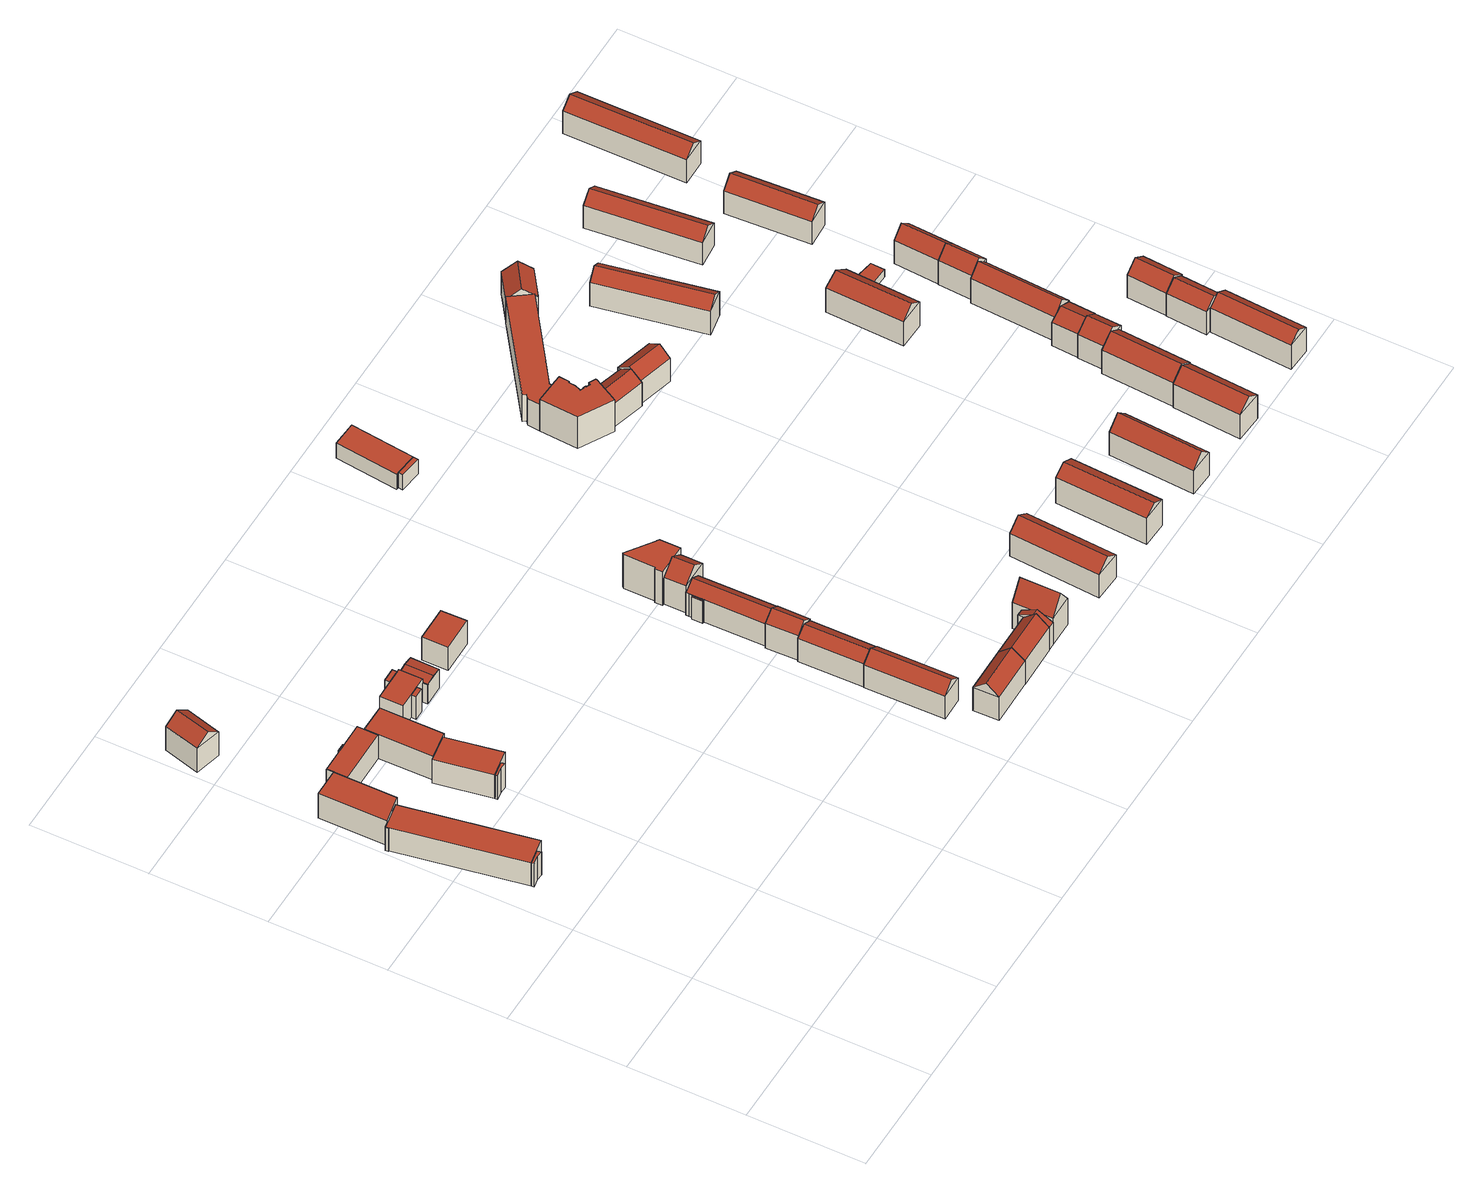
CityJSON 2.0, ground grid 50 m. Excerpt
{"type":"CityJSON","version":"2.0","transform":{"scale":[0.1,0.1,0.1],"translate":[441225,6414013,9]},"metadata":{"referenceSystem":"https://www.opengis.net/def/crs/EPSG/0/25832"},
"CityObjects":{
"building1":{"type":"Building","attributes":{"function":"31001_1010"},"children":["building1-1","building1-2","building1-3"]},
"building1-1":{"type":"BuildingPart","attributes":{"roofType":"1000","measuredHeight":12.63,"storeysAboveGround":4},"parents":["building1"],"geometry":[{"type":"Solid","lod":"2","boundaries":[[[[0,1,2,3]],[[4,5,1,0]],[[6,7,5,4]],[[3,2,7,6]],[[4,0,3,6]],[[1,5,7,2]]]],"semantics":{"surfaces":[{"type":"WallSurface"},{"type":"RoofSurface","Flaechenneigung":"90","Flaechenrichtung":"0","Flaechengroesse":"662.737138186262"},{"type":"GroundSurface"}],"values":[[0,0,0,0,1,2]]}}]},
"building1-2":{"type":"BuildingPart","attributes":{"roofType":"1000","measuredHeight":12.63,"storeysAboveGround":4},"parents":["building1"],"geometry":[{"type":"Solid","lod":"2","boundaries":[[[[8,9,10,11]],[[12,13,9,8]],[[4,5,13,12]],[[11,10,5,4]],[[12,8,11,4]],[[9,13,5,10]]]],"semantics":{"surfaces":[{"type":"WallSurface"},{"type":"RoofSurface","Flaechenneigung":"90","Flaechenrichtung":"0","Flaechengroesse":"0.314631594880134"},{"type":"GroundSurface"}],"values":[[0,0,0,0,1,2]]}}]},
"building1-3":{"type":"BuildingPart","attributes":{"roofType":"1000","measuredHeight":12.63,"storeysAboveGround":4},"parents":["building1"],"geometry":[{"type":"Solid","lod":"2","boundaries":[[[[0,1,14,15]],[[16,17,1,0]],[[18,19,17,16]],[[20,21,19,18]],[[15,14,21,20]],[[18,16,0,15,20]],[[1,17,19,21,14]]]],"semantics":{"surfaces":[{"type":"WallSurface"},{"type":"RoofSurface","Flaechenneigung":"90","Flaechenrichtung":"0","Flaechengroesse":"8.5429986926666"},{"type":"GroundSurface"}],"values":[[0,0,0,0,0,1,2]]}}]},
"building2":{"type":"Building","attributes":{"function":"31001_1010","yearOfConstruction":1957,"roofType":"1000","measuredHeight":13.53,"storeysAboveGround":4},"geometry":[{"type":"Solid","lod":"2","boundaries":[[[[22,23,24,25]],[[26,27,23,22]],[[28,29,27,26]],[[25,24,29,28]],[[26,22,25,28]],[[23,27,29,24]]]],"semantics":{"surfaces":[{"type":"WallSurface"},{"type":"RoofSurface","Flaechenneigung":"90","Flaechenrichtung":"0","Flaechengroesse":"332.677825992466"},{"type":"GroundSurface"}],"values":[[0,0,0,0,1,2]]}}]},
"building3":{"type":"Building","attributes":{"function":"31001_1010","yearOfConstruction":1968,"roofType":"3100","measuredHeight":17.44,"storeysAboveGround":4},"geometry":[{"type":"Solid","lod":"2","boundaries":[[[[30,31,32,33]],[[34,35,31,30]],[[36,37,35,34]],[[33,32,37,36]],[[30,38,34]],[[36,39,33]],[[33,39,38,30]],[[34,38,39,36]],[[31,35,37,32]]]],"semantics":{"surfaces":[{"type":"WallSurface"},{"type":"RoofSurface","Flaechenneigung":"51.9317386728453","Flaechenrichtung":"285.172080148827","Flaechengroesse":"116.282097098247"},{"type":"RoofSurface","Flaechenneigung":"51.9316594093478","Flaechenrichtung":"105.173809148303","Flaechengroesse":"116.283048570346"},{"type":"GroundSurface"}],"values":[[0,0,0,0,0,0,1,2,3]]}}]},
"building4":{"type":"Building","attributes":{"function":"31001_1010"},"children":["building4-1","building4-2","building4-3"]},
"building4-1":{"type":"BuildingPart","attributes":{"roofType":"1000","measuredHeight":12.78,"storeysAboveGround":4},"parents":["building4"],"geometry":[{"type":"Solid","lod":"2","boundaries":[[[[40,41,42,43]],[[44,45,41,40]],[[46,47,45,44]],[[43,42,47,46]],[[44,40,43,46]],[[41,45,47,42]]]],"semantics":{"surfaces":[{"type":"WallSurface"},{"type":"RoofSurface","Flaechenneigung":"90","Flaechenrichtung":"0","Flaechengroesse":"1.63146768348924"},{"type":"GroundSurface"}],"values":[[0,0,0,0,1,2]]}}]},
"building4-2":{"type":"BuildingPart","attributes":{"roofType":"1000","measuredHeight":12.78,"storeysAboveGround":4},"parents":["building4"],"geometry":[{"type":"Solid","lod":"2","boundaries":[[[[48,49,50,51]],[[52,53,49,48]],[[54,55,53,52]],[[51,50,55,54]],[[52,48,51,54]],[[49,53,55,50]]]],"semantics":{"surfaces":[{"type":"WallSurface"},{"type":"RoofSurface","Flaechenneigung":"90","Flaechenrichtung":"0","Flaechengroesse":"213.055324434275"},{"type":"GroundSurface"}],"values":[[0,0,0,0,1,2]]}}]},
"building4-3":{"type":"BuildingPart","attributes":{"roofType":"1000","measuredHeight":12.78,"storeysAboveGround":4},"parents":["building4"],"geometry":[{"type":"Solid","lod":"2","boundaries":[[[[56,57,58,59]],[[60,61,57,56]],[[54,55,61,60]],[[59,58,55,54]],[[60,56,59,54]],[[57,61,55,58]]]],"semantics":{"surfaces":[{"type":"WallSurface"},{"type":"RoofSurface","Flaechenneigung":"90","Flaechenrichtung":"0","Flaechengroesse":"0.782479073105414"},{"type":"GroundSurface"}],"values":[[0,0,0,0,1,2]]}}]},
"building5":{"type":"Building","attributes":{"function":"31001_1010"},"children":["building5-1","building5-2","building5-3"]},
"building5-1":{"type":"BuildingPart","attributes":{"roofType":"1000","measuredHeight":12.98,"storeysAboveGround":4},"parents":["building5"],"geometry":[{"type":"Solid","lod":"2","boundaries":[[[[62,63,64,65]],[[66,67,63,62]],[[68,69,67,66]],[[65,64,69,68]],[[66,62,65,68]],[[63,67,69,64]]]],"semantics":{"surfaces":[{"type":"WallSurface"},{"type":"RoofSurface","Flaechenneigung":"90","Flaechenrichtung":"0","Flaechengroesse":"291.252123662224"},{"type":"GroundSurface"}],"values":[[0,0,0,0,1,2]]}}]},
"building5-2":{"type":"BuildingPart","attributes":{"roofType":"1000","measuredHeight":12.97,"storeysAboveGround":4},"parents":["building5"],"geometry":[{"type":"Solid","lod":"2","boundaries":[[[[70,71,72,73]],[[74,75,71,70]],[[76,77,75,74]],[[73,72,77,76]],[[74,70,73,76]],[[71,75,77,72]]]],"semantics":{"surfaces":[{"type":"WallSurface"},{"type":"RoofSurface","Flaechenneigung":"90","Flaechenrichtung":"0","Flaechengroesse":"333.274671332916"},{"type":"GroundSurface"}],"values":[[0,0,0,0,1,2]]}}]},
"building5-3":{"type":"BuildingPart","attributes":{"roofType":"1000","measuredHeight":12.92,"storeysAboveGround":4},"parents":["building5"],"geometry":[{"type":"Solid","lod":"2","boundaries":[[[[78,79,64,65]],[[80,81,79,78]],[[82,83,81,80]],[[84,85,83,82]],[[65,64,85,84]],[[82,80,78,65,84]],[[79,81,83,85,64]]]],"semantics":{"surfaces":[{"type":"WallSurface"},{"type":"RoofSurface","Flaechenneigung":"90","Flaechenrichtung":"0","Flaechengroesse":"8.76802800019391"},{"type":"GroundSurface"}],"values":[[0,0,0,0,0,1,2]]}}]},
"building6":{"type":"Building","attributes":{"function":"31001_1010"},"children":["building6-1","building6-2","building6-3"]},
"building6-1":{"type":"BuildingPart","attributes":{"roofType":"1000","measuredHeight":12.3,"storeysAboveGround":4},"parents":["building6"],"geometry":[{"type":"Solid","lod":"2","boundaries":[[[[86,87,88,89]],[[90,91,87,86]],[[92,93,91,90]],[[89,88,93,92]],[[90,86,89,92]],[[87,91,93,88]]]],"semantics":{"surfaces":[{"type":"WallSurface"},{"type":"RoofSurface","Flaechenneigung":"90","Flaechenrichtung":"0","Flaechengroesse":"11.9909844924419"},{"type":"GroundSurface"}],"values":[[0,0,0,0,1,2]]}}]},
"building6-2":{"type":"BuildingPart","attributes":{"roofType":"1000","measuredHeight":12.3,"storeysAboveGround":4},"parents":["building6"],"geometry":[{"type":"Solid","lod":"2","boundaries":[[[[94,95,96,97]],[[98,99,95,94]],[[100,101,99,98]],[[97,96,101,100]],[[98,94,97,100]],[[95,99,101,96]]]],"semantics":{"surfaces":[{"type":"WallSurface"},{"type":"RoofSurface","Flaechenneigung":"90","Flaechenrichtung":"0","Flaechengroesse":"150.750449987672"},{"type":"GroundSurface"}],"values":[[0,0,0,0,1,2]]}}]},
"building6-3":{"type":"BuildingPart","attributes":{"roofType":"1000","measuredHeight":12.3,"storeysAboveGround":4},"parents":["building6"],"geometry":[{"type":"Solid","lod":"2","boundaries":[[[[102,103,104,105]],[[106,107,103,102]],[[108,109,107,106]],[[105,104,109,108]],[[106,102,105,108]],[[103,107,109,104]]]],"semantics":{"surfaces":[{"type":"WallSurface"},{"type":"RoofSurface","Flaechenneigung":"90","Flaechenrichtung":"0","Flaechengroesse":"9.08107347995289"},{"type":"GroundSurface"}],"values":[[0,0,0,0,1,2]]}}]},
"building7":{"type":"Building","attributes":{"function":"31001_1010"},"children":["building7-1","building7-2","building7-3"]},
"building7-1":{"type":"BuildingPart","attributes":{"roofType":"1000","measuredHeight":10.24,"storeysAboveGround":3},"parents":["building7"],"geometry":[{"type":"Solid","lod":"2","boundaries":[[[[110,111,112,113]],[[114,115,111,110]],[[116,117,115,114]],[[113,112,117,116]],[[114,110,113,116]],[[111,115,117,112]]]],"semantics":{"surfaces":[{"type":"WallSurface"},{"type":"RoofSurface","Flaechenneigung":"90","Flaechenrichtung":"0","Flaechengroesse":"1.43865549164851"},{"type":"GroundSurface"}],"values":[[0,0,0,0,1,2]]}}]},
"building7-2":{"type":"BuildingPart","attributes":{"roofType":"3100","measuredHeight":11.03,"storeysAboveGround":3},"parents":["building7"],"geometry":[{"type":"Solid","lod":"2","boundaries":[[[[118,119,120,121]],[[122,123,119,118]],[[110,111,123,122]],[[121,120,111,110]],[[118,124,122]],[[110,125,121]],[[121,125,124,118]],[[122,124,125,110]],[[119,123,111,120]]]],"semantics":{"surfaces":[{"type":"WallSurface"},{"type":"RoofSurface","Flaechenneigung":"79.6254753421095","Flaechenrichtung":"89.7822941644181","Flaechengroesse":"52.637628938876"},{"type":"RoofSurface","Flaechenneigung":"79.6255752928623","Flaechenrichtung":"269.385910117926","Flaechengroesse":"52.7090115974861"},{"type":"GroundSurface"}],"values":[[0,0,0,0,0,0,1,2,3]]}}]},
"building7-3":{"type":"BuildingPart","attributes":{"roofType":"1000","measuredHeight":10.24,"storeysAboveGround":3},"parents":["building7"],"geometry":[{"type":"Solid","lod":"2","boundaries":[[[[126,127,123,122]],[[128,129,127,126]],[[130,131,129,128]],[[122,123,131,130]],[[128,126,122,130]],[[127,129,131,123]]]],"semantics":{"surfaces":[{"type":"WallSurface"},{"type":"RoofSurface","Flaechenneigung":"90","Flaechenrichtung":"0","Flaechengroesse":"0.622957137804484"},{"type":"GroundSurface"}],"values":[[0,0,0,0,1,2]]}}]},
"building8":{"type":"Building","attributes":{"function":"31001_1010","yearOfConstruction":1968,"roofType":"1000","measuredHeight":12.55,"storeysAboveGround":4},"geometry":[{"type":"Solid","lod":"2","boundaries":[[[[132,133,134,135]],[[136,137,133,132]],[[138,139,137,136]],[[135,134,139,138]],[[136,132,135,138]],[[133,137,139,134]]]],"semantics":{"surfaces":[{"type":"WallSurface"},{"type":"RoofSurface","Flaechenneigung":"90","Flaechenrichtung":"0","Flaechengroesse":"164.147489003923"},{"type":"GroundSurface"}],"values":[[0,0,0,0,1,2]]}}]},
"building9":{"type":"Building","attributes":{"function":"31001_1010","yearOfConstruction":1968,"roofType":"3100","measuredHeight":16.29,"storeysAboveGround":4},"geometry":[{"type":"Solid","lod":"2","boundaries":[[[[140,141,142,143]],[[144,145,141,140]],[[146,147,145,144]],[[143,142,147,146]],[[140,148,144]],[[146,149,143]],[[143,149,148,140]],[[144,148,149,146]],[[141,145,147,142]]]],"semantics":{"surfaces":[{"type":"WallSurface"},{"type":"RoofSurface","Flaechenneigung":"52.8753955349131","Flaechenrichtung":"88.9558374241986","Flaechengroesse":"221.023196983848"},{"type":"RoofSurface","Flaechenneigung":"52.8753002026753","Flaechenrichtung":"268.865801304863","Flaechengroesse":"221.216246189503"},{"type":"GroundSurface"}],"values":[[0,0,0,0,0,0,1,2,3]]}}]},
"building10":{"type":"Building","attributes":{"function":"31001_1010","yearOfConstruction":1968,"roofType":"3100","measuredHeight":17.37,"storeysAboveGround":4},"geometry":[{"type":"Solid","lod":"2","boundaries":[[[[150,151,152,153]],[[154,155,151,150]],[[156,157,155,154]],[[153,152,157,156]],[[150,158,154]],[[156,159,153]],[[153,159,158,150]],[[154,158,159,156]],[[151,155,157,152]]]],"semantics":{"surfaces":[{"type":"WallSurface"},{"type":"RoofSurface","Flaechenneigung":"47.8208699258661","Flaechenrichtung":"359.377849163368","Flaechengroesse":"146.287969095465"},{"type":"RoofSurface","Flaechenneigung":"47.8209808090602","Flaechenrichtung":"179.379833244175","Flaechengroesse":"148.102238139627"},{"type":"GroundSurface"}],"values":[[0,0,0,0,0,0,1,2,3]]}}]},
"building11":{"type":"Building","attributes":{"function":"31001_1010"},"children":["building11-1","building11-2"]},
"building11-1":{"type":"BuildingPart","attributes":{"roofType":"3100","measuredHeight":15.68,"storeysAboveGround":4},"parents":["building11"],"geometry":[{"type":"Solid","lod":"2","boundaries":[[[[160,161,162,163]],[[164,165,161,160]],[[166,167,165,164]],[[163,162,167,166]],[[160,168,164]],[[166,169,163]],[[163,169,168,160]],[[164,168,169,166]],[[161,165,167,162]]]],"semantics":{"surfaces":[{"type":"WallSurface"},{"type":"RoofSurface","Flaechenneigung":"57.9136245891006","Flaechenrichtung":"89.349695996117","Flaechengroesse":"160.047785715461"},{"type":"RoofSurface","Flaechenneigung":"57.9140324186618","Flaechenrichtung":"268.996503872244","Flaechengroesse":"159.83025287627"},{"type":"GroundSurface"}],"values":[[0,0,0,0,0,0,1,2,3]]}}]},
"building11-2":{"type":"BuildingPart","attributes":{"roofType":"3100","measuredHeight":17.09,"storeysAboveGround":4},"parents":["building11"],"geometry":[{"type":"Solid","lod":"2","boundaries":[[[[170,171,172,173]],[[174,175,171,170]],[[176,162,175,174]],[[173,172,162,176]],[[170,177,174]],[[176,178,173]],[[173,178,177,170]],[[174,177,178,176]],[[171,175,162,172]]]],"semantics":{"surfaces":[{"type":"WallSurface"},{"type":"RoofSurface","Flaechenneigung":"51.9738399591473","Flaechenrichtung":"268.929471097111","Flaechengroesse":"82.9753010078193"},{"type":"RoofSurface","Flaechenneigung":"51.9735374039089","Flaechenrichtung":"89.3265804357871","Flaechengroesse":"82.7539541814104"},{"type":"GroundSurface"}],"values":[[0,0,0,0,0,0,1,2,3]]}}]},
"building12":{"type":"Building","attributes":{"function":"31001_1010"},"children":["building12-1","building12-2","building12-3"]},
"building12-1":{"type":"BuildingPart","attributes":{"roofType":"3100","measuredHeight":15.45,"storeysAboveGround":4},"parents":["building12"],"geometry":[{"type":"Solid","lod":"2","boundaries":[[[[179,180,181,182]],[[183,184,180,179]],[[185,186,184,183]],[[182,181,186,185]],[[179,187,183]],[[185,188,182]],[[182,188,187,179]],[[183,187,188,185]],[[180,184,186,181]]]],"semantics":{"surfaces":[{"type":"WallSurface"},{"type":"RoofSurface","Flaechenneigung":"55.7150304516138","Flaechenrichtung":"269.278426974048","Flaechengroesse":"191.173703561367"},{"type":"RoofSurface","Flaechenneigung":"55.7150053698039","Flaechenrichtung":"89.1487268634466","Flaechengroesse":"191.140474318519"},{"type":"GroundSurface"}],"values":[[0,0,0,0,0,0,1,2,3]]}}]},
"building12-2":{"type":"BuildingPart","attributes":{"roofType":"1000","measuredHeight":12.18,"storeysAboveGround":4},"parents":["building12"],"geometry":[{"type":"Solid","lod":"2","boundaries":[[[[189,190,191,192]],[[179,180,190,189]],[[192,191,180,179]],[[189,192,179]],[[190,180,191]]]],"semantics":{"surfaces":[{"type":"WallSurface"},{"type":"RoofSurface","Flaechenneigung":"90","Flaechenrichtung":"0","Flaechengroesse":"1.24190713548789"},{"type":"GroundSurface"}],"values":[[0,0,0,1,2]]}}]},
"building12-3":{"type":"BuildingPart","attributes":{"roofType":"1000","measuredHeight":12.07,"storeysAboveGround":4},"parents":["building12"],"geometry":[{"type":"Solid","lod":"2","boundaries":[[[[193,194,190,195]],[[196,197,194,193]],[[198,199,197,196]],[[195,190,199,198]],[[196,193,195,198]],[[194,197,199,190]]]],"semantics":{"surfaces":[{"type":"WallSurface"},{"type":"RoofSurface","Flaechenneigung":"90","Flaechenrichtung":"0","Flaechengroesse":"2.97085973627618"},{"type":"GroundSurface"}],"values":[[0,0,0,0,1,2]]}}]},
"building13":{"type":"Building","attributes":{"function":"31001_1010","yearOfConstruction":1968,"roofType":"3100","measuredHeight":17.56,"storeysAboveGround":4},"geometry":[{"type":"Solid","lod":"2","boundaries":[[[[200,201,202,150]],[[203,204,201,200]],[[154,205,204,203]],[[150,202,205,154]],[[200,206,203]],[[154,158,150]],[[150,158,206,200]],[[203,206,158,154]],[[201,204,205,202]]]],"semantics":{"surfaces":[{"type":"WallSurface"},{"type":"RoofSurface","Flaechenneigung":"47.8754475889221","Flaechenrichtung":"359.258971935093","Flaechengroesse":"141.094100571712"},{"type":"RoofSurface","Flaechenneigung":"47.874170764568","Flaechenrichtung":"179.337171679785","Flaechengroesse":"138.807283868488"},{"type":"GroundSurface"}],"values":[[0,0,0,0,0,0,1,2,3]]}}]},
"building14":{"type":"Building","attributes":{"function":"31001_1010"},"children":["building14-1","building14-2"]},
"building14-1":{"type":"BuildingPart","attributes":{"roofType":"3100","measuredHeight":19.96,"storeysAboveGround":5},"parents":["building14"],"geometry":[{"type":"Solid","lod":"2","boundaries":[[[[207,208,209,210]],[[211,212,208,207]],[[213,214,212,211]],[[210,209,214,213]],[[207,215,211]],[[213,216,210]],[[210,216,215,207]],[[211,215,216,213]],[[208,212,214,209]]]],"semantics":{"surfaces":[{"type":"WallSurface"},{"type":"RoofSurface","Flaechenneigung":"49.9974758711824","Flaechenrichtung":"269.270292817168","Flaechengroesse":"77.6908676909413"},{"type":"RoofSurface","Flaechenneigung":"49.9979144685816","Flaechenrichtung":"89.5172297341712","Flaechengroesse":"77.2303125306643"},{"type":"GroundSurface"}],"values":[[0,0,0,0,0,0,1,2,3]]}}]},
"building14-2":{"type":"BuildingPart","attributes":{"roofType":"1000","measuredHeight":18.37,"storeysAboveGround":5},"parents":["building14"],"geometry":[{"type":"Solid","lod":"2","boundaries":[[[[217,218,219,220]],[[221,222,218,217]],[[223,224,222,221]],[[225,226,224,223]],[[227,228,226,225]],[[229,230,228,227]],[[231,232,230,229]],[[233,212,232,231]],[[220,219,212,233]],[[231,229,227,225,223,221,217,220,233]],[[218,222,224,226,228,230,232,212,219]]]],"semantics":{"surfaces":[{"type":"WallSurface"},{"type":"RoofSurface","Flaechenneigung":"90","Flaechenrichtung":"0","Flaechengroesse":"173.67021750011"},{"type":"GroundSurface"}],"values":[[0,0,0,0,0,0,0,0,0,1,2]]}}]},
"building15":{"type":"Building","attributes":{"function":"31001_1010"},"children":["building15-1","building15-2"]},
"building15-1":{"type":"BuildingPart","attributes":{"roofType":"3100","measuredHeight":15.66,"storeysAboveGround":4},"parents":["building15"],"geometry":[{"type":"Solid","lod":"2","boundaries":[[[[234,235,236,237]],[[238,239,235,234]],[[240,241,239,238]],[[237,236,241,240]],[[234,242,238]],[[240,243,237]],[[237,243,242,234]],[[238,242,243,240]],[[235,239,241,236]]]],"semantics":{"surfaces":[{"type":"WallSurface"},{"type":"RoofSurface","Flaechenneigung":"60.8678169695517","Flaechenrichtung":"359.235505742317","Flaechengroesse":"22.4923754252544"},{"type":"RoofSurface","Flaechenneigung":"60.86763436178","Flaechenrichtung":"179.207292190538","Flaechengroesse":"22.3117086899476"},{"type":"GroundSurface"}],"values":[[0,0,0,0,0,0,1,2,3]]}}]},
"building15-2":{"type":"BuildingPart","attributes":{"roofType":"3100","measuredHeight":22.52,"storeysAboveGround":4},"parents":["building15"],"geometry":[{"type":"Solid","lod":"2","boundaries":[[[[244,245,246,247]],[[248,239,245,244]],[[249,250,239,248]],[[247,246,250,249]],[[244,251,248]],[[249,252,247]],[[247,252,251,244]],[[248,251,252,249]],[[245,239,250,246]]]],"semantics":{"surfaces":[{"type":"WallSurface"},{"type":"RoofSurface","Flaechenneigung":"33.9889625885525","Flaechenrichtung":"89.1270498495012","Flaechengroesse":"169.73895998659"},{"type":"RoofSurface","Flaechenneigung":"33.9890747919097","Flaechenrichtung":"269.261208525477","Flaechengroesse":"169.722063077177"},{"type":"GroundSurface"}],"values":[[0,0,0,0,0,0,1,2,3]]}}]},
"building16":{"type":"Building","attributes":{"function":"31001_1010"},"children":["building16-1","building16-2"]},
"building16-1":{"type":"BuildingPart","attributes":{"roofType":"1000","measuredHeight":8,"storeysAboveGround":2},"parents":["building16"],"geometry":[{"type":"Solid","lod":"2","boundaries":[[[[253,254,255,256]],[[257,258,254,253]],[[259,260,258,257]],[[256,255,260,259]],[[257,253,256,259]],[[254,258,260,255]]]],"semantics":{"surfaces":[{"type":"WallSurface"},{"type":"RoofSurface","Flaechenneigung":"90","Flaechenrichtung":"0","Flaechengroesse":"21.2990668502959"},{"type":"GroundSurface"}],"values":[[0,0,0,0,1,2]]}}]},
"building16-2":{"type":"BuildingPart","attributes":{"roofType":"1000","measuredHeight":8,"storeysAboveGround":2},"parents":["building16"],"geometry":[{"type":"Solid","lod":"2","boundaries":[[[[261,262,263,264]],[[265,266,262,261]],[[259,260,266,265]],[[264,263,260,259]],[[265,261,264,259]],[[262,266,260,263]]]],"semantics":{"surfaces":[{"type":"WallSurface"},{"type":"RoofSurface","Flaechenneigung":"90","Flaechenrichtung":"0","Flaechengroesse":"293.727646159272"},{"type":"GroundSurface"}],"values":[[0,0,0,0,1,2]]}}]},
"building17":{"type":"Building","attributes":{"function":"31001_1010","yearOfConstruction":1968,"roofType":"3100","measuredHeight":16.94,"storeysAboveGround":4},"geometry":[{"type":"Solid","lod":"2","boundaries":[[[[267,268,269,270]],[[271,272,268,267]],[[273,274,272,271]],[[270,269,274,273]],[[267,275,271]],[[273,276,270]],[[270,276,275,267]],[[271,275,276,273]],[[268,272,274,269]]]],"semantics":{"surfaces":[{"type":"WallSurface"},{"type":"RoofSurface","Flaechenneigung":"52.1935912244574","Flaechenrichtung":"273.499777891486","Flaechengroesse":"290.866811858985"},{"type":"RoofSurface","Flaechenneigung":"52.1947124967168","Flaechenrichtung":"93.2835298454399","Flaechengroesse":"290.276739390304"},{"type":"GroundSurface"}],"values":[[0,0,0,0,0,0,1,2,3]]}}]},
"building18":{"type":"Building","attributes":{"function":"31001_1010","yearOfConstruction":1968,"roofType":"1000","measuredHeight":17.2,"storeysAboveGround":4},"geometry":[{"type":"Solid","lod":"2","boundaries":[[[[277,278,279,280]],[[281,282,278,277]],[[283,284,282,281]],[[285,286,284,283]],[[287,288,286,285]],[[289,290,288,287]],[[291,292,290,289]],[[293,294,292,291]],[[295,296,294,293]],[[297,298,296,295]],[[299,300,298,297]],[[301,302,300,299]],[[303,304,302,301]],[[305,306,304,303]],[[307,308,306,305]],[[309,310,308,307]],[[311,312,310,309]],[[280,279,312,311]],[[309,307,305,303,301,299,297,295,293,291,289,287,285,283,281,277,280,311]],[[278,282,284,286,288,290,292,294,296,298,300,302,304,306,308,310,312,279]]]],"semantics":{"surfaces":[{"type":"WallSurface"},{"type":"RoofSurface","Flaechenneigung":"90","Flaechenrichtung":"0","Flaechengroesse":"306.61293000466"},{"type":"GroundSurface"}],"values":[[0,0,0,0,0,0,0,0,0,0,0,0,0,0,0,0,0,0,1,2]]}}]},
"building19":{"type":"Building","attributes":{"function":"31001_1010","yearOfConstruction":1968,"roofType":"3100","measuredHeight":17.43,"storeysAboveGround":4},"geometry":[{"type":"Solid","lod":"2","boundaries":[[[[313,314,315,316]],[[317,318,314,313]],[[319,320,318,317]],[[316,315,320,319]],[[313,321,317]],[[319,322,316]],[[316,322,321,313]],[[317,321,322,319]],[[314,318,320,315]]]],"semantics":{"surfaces":[{"type":"WallSurface"},{"type":"RoofSurface","Flaechenneigung":"58.4704416204386","Flaechenrichtung":"92.8106151087","Flaechengroesse":"250.548305154174"},{"type":"RoofSurface","Flaechenneigung":"58.470364972678","Flaechenrichtung":"272.822343134402","Flaechengroesse":"250.547626692063"},{"type":"GroundSurface"}],"values":[[0,0,0,0,0,0,1,2,3]]}}]},
"building20":{"type":"Building","attributes":{"function":"31001_1010"},"children":["building20-1","building20-2","building20-3"]},
"building20-1":{"type":"BuildingPart","attributes":{"roofType":"3100","measuredHeight":16.41,"storeysAboveGround":4},"parents":["building20"],"geometry":[{"type":"Solid","lod":"2","boundaries":[[[[323,324,325,326]],[[327,328,324,323]],[[329,330,328,327]],[[326,325,330,329]],[[323,331,327]],[[329,332,326]],[[326,332,331,323]],[[327,331,332,329]],[[324,328,330,325]]]],"semantics":{"surfaces":[{"type":"WallSurface"},{"type":"RoofSurface","Flaechenneigung":"53.8456689611383","Flaechenrichtung":"16.3032324746845","Flaechengroesse":"88.0149502372083"},{"type":"RoofSurface","Flaechenneigung":"53.8319085033881","Flaechenrichtung":"195.912392121606","Flaechengroesse":"97.6524626687974"},{"type":"GroundSurface"}],"values":[[0,0,0,0,0,0,1,2,3]]}}]},
"building20-2":{"type":"BuildingPart","attributes":{"roofType":"1000","measuredHeight":14.9,"storeysAboveGround":4},"parents":["building20"],"geometry":[{"type":"Solid","lod":"2","boundaries":[[[[333,334,335,336]],[[337,325,334,333]],[[336,335,325,337]],[[333,336,337]],[[334,325,335]]]],"semantics":{"surfaces":[{"type":"WallSurface"},{"type":"RoofSurface","Flaechenneigung":"90","Flaechenrichtung":"0","Flaechengroesse":"0.044679616392684"},{"type":"GroundSurface"}],"values":[[0,0,0,1,2]]}}]},
"building20-3":{"type":"BuildingPart","attributes":{"roofType":"3100","measuredHeight":16.44,"storeysAboveGround":4},"parents":["building20"],"geometry":[{"type":"Solid","lod":"2","boundaries":[[[[338,339,340,341]],[[342,343,339,338]],[[344,345,343,342]],[[341,340,345,344]],[[338,346,342]],[[344,347,341]],[[341,347,346,338]],[[342,346,347,344]],[[339,343,345,340]]]],"semantics":{"surfaces":[{"type":"WallSurface"},{"type":"RoofSurface","Flaechenneigung":"53.5459951414962","Flaechenrichtung":"15.4993060114262","Flaechengroesse":"110.38149149001"},{"type":"RoofSurface","Flaechenneigung":"53.5457623162221","Flaechenrichtung":"195.506567434397","Flaechengroesse":"108.261992151801"},{"type":"GroundSurface"}],"values":[[0,0,0,0,0,0,1,2,3]]}}]},
"building21":{"type":"Building","attributes":{"function":"31001_1010","yearOfConstruction":1957,"roofType":"1000","measuredHeight":14.37,"storeysAboveGround":4},"geometry":[{"type":"Solid","lod":"2","boundaries":[[[[348,349,350,351]],[[352,353,349,348]],[[354,355,353,352]],[[356,357,355,354]],[[358,359,357,356]],[[360,361,359,358]],[[362,363,361,360]],[[364,365,363,362]],[[366,367,365,364]],[[351,350,367,366]],[[364,362,360,358,356,354,352,348,351,366]],[[349,353,355,357,359,361,363,365,367,350]]]],"semantics":{"surfaces":[{"type":"WallSurface"},{"type":"RoofSurface","Flaechenneigung":"90","Flaechenrichtung":"0","Flaechengroesse":"556.786798494457"},{"type":"GroundSurface"}],"values":[[0,0,0,0,0,0,0,0,0,0,1,2]]}}]},
"building22":{"type":"Building","attributes":{"function":"31001_1010","yearOfConstruction":1957,"roofType":"3100","measuredHeight":18.16,"storeysAboveGround":4},"geometry":[{"type":"Solid","lod":"2","boundaries":[[[[368,369,370,371]],[[372,373,369,368]],[[374,375,373,372]],[[371,370,375,374]],[[368,376,372]],[[374,377,371]],[[371,377,376,368]],[[372,376,377,374]],[[369,373,375,370]]]],"semantics":{"surfaces":[{"type":"WallSurface"},{"type":"RoofSurface","Flaechenneigung":"44.4617628267331","Flaechenrichtung":"273.218031301806","Flaechengroesse":"283.283385836399"},{"type":"RoofSurface","Flaechenneigung":"44.4618112219545","Flaechenrichtung":"93.2188171246704","Flaechengroesse":"283.283604460177"},{"type":"GroundSurface"}],"values":[[0,0,0,0,0,0,1,2,3]]}}]},
"building23":{"type":"Building","attributes":{"function":"31001_1010","yearOfConstruction":1957,"roofType":"3100","measuredHeight":17.1,"storeysAboveGround":4},"geometry":[{"type":"Solid","lod":"2","boundaries":[[[[378,379,380,381]],[[382,383,379,378]],[[384,385,383,382]],[[381,380,385,384]],[[378,386,382]],[[384,387,381]],[[381,387,386,378]],[[382,386,387,384]],[[379,383,385,380]]]],"semantics":{"surfaces":[{"type":"WallSurface"},{"type":"RoofSurface","Flaechenneigung":"49.9979498425612","Flaechenrichtung":"144.492426723384","Flaechengroesse":"109.25395619224"},{"type":"RoofSurface","Flaechenneigung":"49.997916631431","Flaechenrichtung":"324.485049227354","Flaechengroesse":"109.254404507382"},{"type":"GroundSurface"}],"values":[[0,0,0,0,0,0,1,2,3]]}}]},
"building24":{"type":"Building","attributes":{"function":"31001_1010","yearOfConstruction":1957,"roofType":"3100","measuredHeight":17.6,"storeysAboveGround":4},"geometry":[{"type":"Solid","lod":"2","boundaries":[[[[388,389,390,391]],[[392,393,389,388]],[[394,395,393,392]],[[391,390,395,394]],[[388,396,392]],[[394,397,391]],[[391,397,396,388]],[[392,396,397,394]],[[389,393,395,390]]]],"semantics":{"surfaces":[{"type":"WallSurface"},{"type":"RoofSurface","Flaechenneigung":"52.0728324289684","Flaechenrichtung":"273.530009866119","Flaechengroesse":"220.144478710296"},{"type":"RoofSurface","Flaechenneigung":"52.0727778436174","Flaechenrichtung":"93.5424031169802","Flaechengroesse":"220.351287149061"},{"type":"GroundSurface"}],"values":[[0,0,0,0,0,0,1,2,3]]}}]},
"building25":{"type":"Building","attributes":{"function":"31001_1010","yearOfConstruction":1957,"roofType":"3100","measuredHeight":16.52,"storeysAboveGround":4},"geometry":[{"type":"Solid","lod":"2","boundaries":[[[[398,399,400,401]],[[402,403,399,398]],[[404,405,403,402]],[[401,400,405,404]],[[398,406,402]],[[404,407,401]],[[401,407,406,398]],[[402,406,407,404]],[[399,403,405,400]]]],"semantics":{"surfaces":[{"type":"WallSurface"},{"type":"RoofSurface","Flaechenneigung":"53.6426016803503","Flaechenrichtung":"79.2003657148936","Flaechengroesse":"300.642796731508"},{"type":"RoofSurface","Flaechenneigung":"53.6426165358314","Flaechenrichtung":"259.20228820764","Flaechengroesse":"300.644149259856"},{"type":"GroundSurface"}],"values":[[0,0,0,0,0,0,1,2,3]]}}]},
"building26":{"type":"Building","attributes":{"function":"31001_1010","yearOfConstruction":1957,"roofType":"3100","measuredHeight":17.53,"storeysAboveGround":4},"geometry":[{"type":"Solid","lod":"2","boundaries":[[[[408,409,410,411]],[[412,413,409,408]],[[414,415,413,412]],[[411,410,415,414]],[[408,416,412]],[[414,417,411]],[[411,417,416,408]],[[412,416,417,414]],[[409,413,415,410]]]],"semantics":{"surfaces":[{"type":"WallSurface"},{"type":"RoofSurface","Flaechenneigung":"52.1286967804892","Flaechenrichtung":"273.529827552384","Flaechengroesse":"232.542117370436"},{"type":"RoofSurface","Flaechenneigung":"52.1286461576428","Flaechenrichtung":"93.5425223446553","Flaechengroesse":"232.564034426255"},{"type":"GroundSurface"}],"values":[[0,0,0,0,0,0,1,2,3]]}}]},
"building27":{"type":"Building","attributes":{"function":"31001_1010","yearOfConstruction":1918,"roofType":"3100","measuredHeight":17.65,"storeysAboveGround":4},"geometry":[{"type":"Solid","lod":"2","boundaries":[[[[418,419,420,421]],[[422,423,419,418]],[[424,425,423,422]],[[421,420,425,424]],[[418,426,422]],[[424,427,421]],[[421,427,426,418]],[[422,426,427,424]],[[419,423,425,420]]]],"semantics":{"surfaces":[{"type":"WallSurface"},{"type":"RoofSurface","Flaechenneigung":"51.6761411257166","Flaechenrichtung":"93.1887402422918","Flaechengroesse":"85.8190309527646"},{"type":"RoofSurface","Flaechenneigung":"51.6760349491788","Flaechenrichtung":"273.168655890439","Flaechengroesse":"85.8096898258603"},{"type":"GroundSurface"}],"values":[[0,0,0,0,0,0,1,2,3]]}}]},
"building28":{"type":"Building","attributes":{"function":"31001_1010","yearOfConstruction":1968,"roofType":"3100","measuredHeight":16.02,"storeysAboveGround":4},"geometry":[{"type":"Solid","lod":"2","boundaries":[[[[428,429,430,431]],[[432,433,429,428]],[[434,435,433,432]],[[431,430,435,434]],[[428,436,432]],[[434,437,431]],[[431,437,436,428]],[[432,436,437,434]],[[429,433,435,430]]]],"semantics":{"surfaces":[{"type":"WallSurface"},{"type":"RoofSurface","Flaechenneigung":"61.1170037369468","Flaechenrichtung":"273.183724248828","Flaechengroesse":"76.8372751354535"},{"type":"RoofSurface","Flaechenneigung":"61.1171625335589","Flaechenrichtung":"93.1960415069736","Flaechengroesse":"76.8484909533174"},{"type":"GroundSurface"}],"values":[[0,0,0,0,0,0,1,2,3]]}}]},
"building29":{"type":"Building","attributes":{"function":"31001_1010"},"children":["building29-1","building29-2"]},
"building29-1":{"type":"BuildingPart","attributes":{"roofType":"3100","measuredHeight":17.94,"storeysAboveGround":4},"parents":["building29"],"geometry":[{"type":"Solid","lod":"2","boundaries":[[[[438,439,440,441]],[[442,443,439,438]],[[444,445,443,442]],[[441,440,445,444]],[[438,446,442]],[[444,447,441]],[[441,447,446,438]],[[442,446,447,444]],[[439,443,445,440]]]],"semantics":{"surfaces":[{"type":"WallSurface"},{"type":"RoofSurface","Flaechenneigung":"50.526959318443","Flaechenrichtung":"92.2235364037064","Flaechengroesse":"240.912299357099"},{"type":"RoofSurface","Flaechenneigung":"50.5227647366933","Flaechenrichtung":"272.10588745139","Flaechengroesse":"247.189058546626"},{"type":"GroundSurface"}],"values":[[0,0,0,0,0,0,1,2,3]]}}]},
"building29-2":{"type":"BuildingPart","attributes":{"roofType":"1000","measuredHeight":4.09,"storeysAboveGround":4},"parents":["building29"],"geometry":[{"type":"Solid","lod":"2","boundaries":[[[[448,449,440,450]],[[451,452,449,448]],[[453,454,452,451]],[[450,440,454,453]],[[451,448,450,453]],[[449,452,454,440]]]],"semantics":{"surfaces":[{"type":"WallSurface"},{"type":"RoofSurface","Flaechenneigung":"90","Flaechenrichtung":"0","Flaechengroesse":"98.8235998113594"},{"type":"GroundSurface"}],"values":[[0,0,0,0,1,2]]}}]},
"building30":{"type":"Building","attributes":{"function":"31001_1010","yearOfConstruction":1968,"roofType":"3100","measuredHeight":18.23,"storeysAboveGround":4},"geometry":[{"type":"Solid","lod":"2","boundaries":[[[[455,456,457,458]],[[459,460,456,455]],[[461,462,460,459]],[[458,457,462,461]],[[455,463,459]],[[461,464,458]],[[458,464,463,455]],[[459,463,464,461]],[[456,460,462,457]]]],"semantics":{"surfaces":[{"type":"WallSurface"},{"type":"RoofSurface","Flaechenneigung":"44.7888694781471","Flaechenrichtung":"273.203741209737","Flaechengroesse":"256.122002802911"},{"type":"RoofSurface","Flaechenneigung":"44.7888351880616","Flaechenrichtung":"93.2024768961263","Flaechengroesse":"256.097009399386"},{"type":"GroundSurface"}],"values":[[0,0,0,0,0,0,1,2,3]]}}]},
"building31":{"type":"Building","attributes":{"function":"31001_1010","yearOfConstruction":1957,"roofType":"3100","measuredHeight":16.99,"storeysAboveGround":4},"geometry":[{"type":"Solid","lod":"2","boundaries":[[[[465,466,467,468]],[[469,470,466,465]],[[471,472,470,469]],[[468,467,472,471]],[[465,473,469]],[[471,474,468]],[[468,474,473,465]],[[469,473,474,471]],[[466,470,472,467]]]],"semantics":{"surfaces":[{"type":"WallSurface"},{"type":"RoofSurface","Flaechenneigung":"53.4476120741444","Flaechenrichtung":"273.273884308836","Flaechengroesse":"228.890238534599"},{"type":"RoofSurface","Flaechenneigung":"53.4476450981871","Flaechenrichtung":"93.2746078162986","Flaechengroesse":"228.896952700067"},{"type":"GroundSurface"}],"values":[[0,0,0,0,0,0,1,2,3]]}}]},
"building32":{"type":"Building","attributes":{"function":"31001_1010","yearOfConstruction":1957,"roofType":"3100","measuredHeight":16.07,"storeysAboveGround":4},"geometry":[{"type":"Solid","lod":"2","boundaries":[[[[475,476,477,478]],[[479,480,476,475]],[[481,482,480,479]],[[478,477,482,481]],[[475,483,479]],[[481,484,478]],[[478,484,483,475]],[[479,483,484,481]],[[476,480,482,477]]]],"semantics":{"surfaces":[{"type":"WallSurface"},{"type":"RoofSurface","Flaechenneigung":"52.8180711286437","Flaechenrichtung":"84.1851275788364","Flaechengroesse":"316.654905927688"},{"type":"RoofSurface","Flaechenneigung":"52.8181004918145","Flaechenrichtung":"264.185726431921","Flaechengroesse":"316.654568912027"},{"type":"GroundSurface"}],"values":[[0,0,0,0,0,0,1,2,3]]}}]},
"building33":{"type":"Building","attributes":{"function":"31001_1010","yearOfConstruction":1957,"roofType":"3100","measuredHeight":18.08,"storeysAboveGround":4},"geometry":[{"type":"Solid","lod":"2","boundaries":[[[[485,486,487,488]],[[489,490,486,485]],[[491,492,490,489]],[[488,487,492,491]],[[485,493,489]],[[491,494,488]],[[488,494,493,485]],[[489,493,494,491]],[[486,490,492,487]]]],"semantics":{"surfaces":[{"type":"WallSurface"},{"type":"RoofSurface","Flaechenneigung":"45.1115154405498","Flaechenrichtung":"273.278641675002","Flaechengroesse":"101.731035134873"},{"type":"RoofSurface","Flaechenneigung":"45.1113054658701","Flaechenrichtung":"93.241004555893","Flaechengroesse":"101.730741965381"},{"type":"GroundSurface"}],"values":[[0,0,0,0,0,0,1,2,3]]}}]},
"building34":{"type":"Building","attributes":{"function":"31001_1010","yearOfConstruction":1957,"roofType":"3100","measuredHeight":16.35,"storeysAboveGround":4},"geometry":[{"type":"Solid","lod":"2","boundaries":[[[[495,496,497,498]],[[499,500,496,495]],[[501,502,500,499]],[[498,497,502,501]],[[495,503,499]],[[501,504,498]],[[498,504,503,495]],[[499,503,504,501]],[[496,500,502,497]]]],"semantics":{"surfaces":[{"type":"WallSurface"},{"type":"RoofSurface","Flaechenneigung":"52.7306376966922","Flaechenrichtung":"93.2713752694031","Flaechengroesse":"113.099916860988"},{"type":"RoofSurface","Flaechenneigung":"52.730697394583","Flaechenrichtung":"273.274644433577","Flaechengroesse":"113.100285351524"},{"type":"GroundSurface"}],"values":[[0,0,0,0,0,0,1,2,3]]}}]},
"building35":{"type":"Building","attributes":{"function":"31001_1010","yearOfConstruction":1957,"roofType":"3100","measuredHeight":17.57,"storeysAboveGround":4},"geometry":[{"type":"Solid","lod":"2","boundaries":[[[[505,506,507,508]],[[509,510,506,505]],[[511,512,510,509]],[[508,507,512,511]],[[505,513,509]],[[511,514,508]],[[508,514,513,505]],[[509,513,514,511]],[[506,510,512,507]]]],"semantics":{"surfaces":[{"type":"WallSurface"},{"type":"RoofSurface","Flaechenneigung":"45.4763708171212","Flaechenrichtung":"273.278857817039","Flaechengroesse":"133.276870059573"},{"type":"RoofSurface","Flaechenneigung":"45.4764130430721","Flaechenrichtung":"93.2397425983874","Flaechengroesse":"133.282148451583"},{"type":"GroundSurface"}],"values":[[0,0,0,0,0,0,1,2,3]]}}]},
"building36":{"type":"Building","attributes":{"function":"31001_1010","yearOfConstruction":1957,"roofType":"3100","measuredHeight":16.62,"storeysAboveGround":4},"geometry":[{"type":"Solid","lod":"2","boundaries":[[[[515,516,517,501]],[[518,519,516,515]],[[520,521,519,518]],[[501,517,521,520]],[[515,522,518]],[[520,523,501]],[[501,523,522,515]],[[518,522,523,520]],[[516,519,521,517]]]],"semantics":{"surfaces":[{"type":"WallSurface"},{"type":"RoofSurface","Flaechenneigung":"52.237146789446","Flaechenrichtung":"273.275656050195","Flaechengroesse":"120.123259760533"},{"type":"RoofSurface","Flaechenneigung":"52.2372865571126","Flaechenrichtung":"93.2706081139364","Flaechengroesse":"120.122655086161"},{"type":"GroundSurface"}],"values":[[0,0,0,0,0,0,1,2,3]]}}]},
"building37":{"type":"Building","attributes":{"function":"31001_1010","yearOfConstruction":1957,"roofType":"3100","measuredHeight":16.61,"storeysAboveGround":4},"geometry":[{"type":"Solid","lod":"2","boundaries":[[[[524,525,526,527]],[[528,529,525,524]],[[530,531,529,528]],[[527,526,531,530]],[[524,532,528]],[[530,533,527]],[[527,533,532,524]],[[528,532,533,530]],[[525,529,531,526]]]],"semantics":{"surfaces":[{"type":"WallSurface"},{"type":"RoofSurface","Flaechenneigung":"51.5566033394163","Flaechenrichtung":"86.8071853315789","Flaechengroesse":"249.562967810078"},{"type":"RoofSurface","Flaechenneigung":"51.5566033340657","Flaechenrichtung":"266.807185332192","Flaechengroesse":"249.562967828362"},{"type":"GroundSurface"}],"values":[[0,0,0,0,0,0,1,2,3]]}}]},
"building38":{"type":"Building","attributes":{"function":"31001_1010","yearOfConstruction":1957,"roofType":"3100","measuredHeight":16.47,"storeysAboveGround":4},"geometry":[{"type":"Solid","lod":"2","boundaries":[[[[534,535,536,537]],[[538,539,535,534]],[[540,541,539,538]],[[537,536,541,540]],[[534,542,538]],[[540,543,537]],[[537,543,542,534]],[[538,542,543,540]],[[535,539,541,536]]]],"semantics":{"surfaces":[{"type":"WallSurface"},{"type":"RoofSurface","Flaechenneigung":"52.5700634375345","Flaechenrichtung":"89.625073292399","Flaechengroesse":"354.458995287423"},{"type":"RoofSurface","Flaechenneigung":"52.5700382190388","Flaechenrichtung":"269.623404585155","Flaechengroesse":"354.455629205005"},{"type":"GroundSurface"}],"values":[[0,0,0,0,0,0,1,2,3]]}}]}
},
"vertices":[
[112,1234,139],[112,1234,13],[227,1255,13],[227,1255,139],[11,1789,139],[11,1789,13],[127,1810,139],[127,1810,13],
[11,1776,139],[11,1776,13],[13,1777,13],[13,1777,139],[9,1789,139],[9,1789,13],
[114,1222,13],[114,1222,139],[174,1245,139],[174,1245,13],[178,1227,139],[178,1227,13],[148,1228,139],[148,1228,13],
[28,2080,153],[28,2080,18],[30,1792,18],[30,1792,153],[148,2081,153],[148,2081,18],[149,1814,153],[149,1814,18],
[53,2730,152],[53,2730,23],[11,2576,23],[11,2576,152],[163,2700,152],[163,2700,23],[121,2546,152],[121,2546,23],[108,2715,197],[66,2561,197],
[250,2111,155],[250,2111,27],[282,2111,27],[282,2111,155],[250,2116,155],[250,2116,27],[282,2116,155],[282,2116,27],
[386,2023,155],[386,2023,27],[387,2113,27],[387,2113,155],[148,2021,155],[148,2021,27],[148,2110,155],[148,2110,27],
[145,2081,155],[145,2081,27],[148,2081,27],[148,2081,155],[145,2110,155],[145,2110,27],
[373,1792,157],[373,1792,28],[416,1552,28],[416,1552,157],[491,1811,157],[491,1811,28],[534,1573,157],[534,1573,28],
[386,2082,157],[386,2082,28],[388,1795,28],[388,1795,157],[506,2083,157],[506,2083,28],[507,1814,157],[507,1814,28],
[481,1564,157],[481,1564,28],[484,1546,157],[484,1546,28],[452,1547,157],[452,1547,28],[418,1541,157],[418,1541,28],
[638,2134,154],[638,2134,31],[638,2113,31],[638,2113,154],[697,2135,154],[697,2135,31],[697,2114,154],[697,2114,31],
[710,2015,154],[710,2015,31],[709,2115,31],[709,2115,154],[559,2013,154],[559,2013,31],[557,2112,154],[557,2112,31],
[664,1994,154],[664,1994,31],[664,2014,31],[664,2014,154],[619,1993,154],[619,1993,31],[619,2014,154],[619,2014,31],
[709,2112,135],[709,2112,32],[772,2113,32],[772,2113,135],[709,2115,135],[709,2115,32],[772,2115,135],[772,2115,32],
[796,1993,135],[796,1993,32],[796,2113,32],[796,2113,135],[710,1992,135],[710,1992,32],[753,1993,142],[752,2113,142],
[708,1992,135],[708,1992,32],[707,2015,135],[707,2015,32],[710,2015,135],[710,2015,32],
[1037,2007,160],[1037,2007,34],[1034,2117,34],[1034,2117,160],[887,2005,160],[887,2005,34],[886,2115,160],[886,2115,34],
[1680,305,126],[1680,305,3],[1674,641,3],[1674,641,126],[1576,303,126],[1576,303,3],[1569,640,126],[1569,640,3],[1628,304,166],[1622,641,166],
[1860,236,129],[1860,236,4],[1661,233,4],[1661,233,129],[1868,128,129],[1868,128,4],[1664,125,129],[1664,125,4],[1864,182,178],[1662,179,178],
[1666,641,132],[1666,641,6],[1664,915,6],[1664,915,132],[1569,640,132],[1569,640,6],[1563,913,132],[1563,913,6],[1618,641,163],[1614,914,163],
[1566,1050,140],[1566,1050,6],[1570,913,6],[1570,913,140],[1663,1051,140],[1663,1051,6],[1664,915,140],[1615,1050,177],[1617,914,177],
[1563,1380,137],[1563,1380,15],[1566,1050,15],[1566,1050,137],[1658,1381,137],[1658,1381,15],[1663,1051,137],[1663,1051,15],[1610,1380,170],[1615,1050,170],
[1560,1305,137],[1560,1305,15],[1564,1305,15],[1564,1305,137],
[1554,1305,136],[1554,1305,15],[1560,1305,136],[1554,1352,136],[1554,1352,15],[1561,1352,136],[1561,1352,15],
[2055,238,129],[2055,238,2],[1860,236,2],[2057,130,129],[2057,130,2],[1868,128,2],[2056,184,178],
[1564,1473,170],[1564,1473,24],[1565,1380,24],[1565,1380,170],[1692,1473,170],[1692,1473,24],[1693,1381,170],[1693,1381,24],[1628,1473,223],[1629,1380,223],
[1555,1507,207],[1555,1507,24],[1555,1473,24],[1555,1473,207],[1563,1508,207],[1563,1508,24],[1562,1640,207],[1562,1640,24],[1568,1648,207],[1568,1648,24],[1680,1568,207],[1680,1568,24],[1683,1567,207],[1683,1567,24],[1691,1560,207],[1691,1560,24],[1692,1473,207],
[2085,261,129],[2085,261,9],[2055,261,9],[2055,261,129],[2086,129,129],[2086,129,9],[2057,128,129],[2057,128,9],[2085,195,166],[2056,194,166],
[2198,130,151],[2198,130,9],[2195,300,9],[2195,300,151],[2086,129,151],[2084,299,151],[2084,299,9],[2142,129,234],[2140,299,234],
[1594,2581,114],[1594,2581,34],[1689,2568,34],[1689,2568,114],[1596,2602,114],[1596,2602,34],[1692,2591,114],[1692,2591,34],
[1616,2872,114],[1616,2872,34],[1585,2603,34],[1585,2603,114],[1723,2866,114],[1723,2866,34],
[2391,478,136],[2391,478,13],[2367,90,13],[2367,90,136],[2508,471,136],[2508,471,13],[2486,84,136],[2486,84,13],[2449,475,182],[2426,87,182],
[2236,2149,216],[2236,2149,44],[2221,2156,44],[2221,2156,216],[2242,2158,216],[2242,2158,44],[2270,2144,216],[2270,2144,44],[2270,2140,216],[2270,2140,44],[2221,2048,216],[2221,2048,44],[2212,2033,216],[2212,2033,44],[2073,2112,216],[2073,2112,44],[2082,2276,216],[2082,2276,44],[2188,2270,216],[2188,2270,44],[2216,2268,216],[2216,2268,44],[2214,2224,216],[2214,2224,44],[2208,2224,216],[2208,2224,44],[2206,2194,216],[2206,2194,44],[2195,2168,216],[2195,2168,44],[2210,2161,216],[2210,2161,44],[2211,2165,216],[2211,2165,44],[2222,2160,216],[2222,2160,44],
[2792,59,154],[2792,59,13],[2811,450,13],[2811,450,154],[2683,65,154],[2683,65,13],[2702,456,154],[2702,456,13],[2738,62,187],[2757,453,187],
[2395,2107,171],[2395,2107,45],[2272,2144,45],[2272,2144,171],[2372,2006,171],[2372,2006,45],[2221,2048,171],[2221,2048,45],[2383,2057,209],[2246,2096,209],
[2270,2144,194],[2270,2144,45],[2270,2140,45],[2270,2140,194],[2272,2144,194],
[2556,2077,170],[2556,2077,45],[2397,2121,45],[2397,2121,170],[2527,1972,170],[2527,1972,45],[2374,2014,170],[2374,2014,45],[2541,2024,210],[2386,2068,210],
[2085,2328,190],[2085,2328,46],[2082,2276,46],[2082,2276,190],[2103,2341,190],[2103,2341,46],[2092,2355,190],[2092,2355,46],[2492,2641,190],[2492,2641,46],[2555,2554,190],[2555,2554,46],[2280,2358,190],[2280,2358,46],[2279,2358,190],[2279,2358,46],[2189,2294,190],[2189,2294,46],[2188,2270,190],[2188,2270,46],
[3004,396,141],[3004,396,15],[2983,32,15],[2983,32,141],[3112,389,141],[3112,389,15],[3092,26,141],[3092,26,15],[3058,392,197],[3038,29,197],
[2562,2544,174],[2562,2544,53],[2676,2625,53],[2676,2625,174],[2492,2641,174],[2492,2641,53],[2606,2722,174],[2606,2722,53],[2527,2593,224],[2641,2674,224],
[3317,301,152],[3317,301,22],[3299,10,22],[3299,10,152],[3436,295,152],[3436,295,22],[3418,3,152],[3418,3,22],[3377,298,198],[3359,6,198],
[2899,1970,178],[2899,1970,51],[2811,2429,51],[2811,2429,178],[2797,1951,178],[2797,1951,51],[2710,2409,178],[2710,2409,51],[2848,1960,216],[2761,2419,216],
[3336,609,157],[3336,609,28],[3317,301,28],[3317,301,157],[3455,602,157],[3455,602,28],[3436,295,157],[3436,295,28],[3396,606,203],[3377,298,203],
[3470,602,163],[3470,602,34],[3476,714,34],[3476,714,163],[3350,608,163],[3350,608,34],[3356,721,163],[3356,721,34],[3410,605,211],[3416,717,211],
[3362,833,164],[3362,833,37],[3356,721,37],[3356,721,164],[3482,826,164],[3482,826,37],[3476,714,164],[3476,714,37],[3422,829,198],[3416,717,198],
[3205,1300,180],[3205,1300,48],[3218,1615,48],[3218,1615,180],[3090,1304,180],[3090,1304,48],[3101,1636,180],[3101,1636,48],[3147,1302,227],[3160,1626,227],
[3360,1589,89],[3360,1589,48],[3218,1615,89],[3357,1530,89],[3357,1530,48],[3214,1536,89],[3214,1536,48],
[3403,1195,171],[3403,1195,39],[3383,831,39],[3383,831,171],[3502,1189,171],[3502,1189,39],[3482,826,171],[3482,826,39],[3453,1192,221],[3433,829,221],
[3709,360,156],[3709,360,25],[3689,11,25],[3689,11,156],[3814,354,156],[3814,354,25],[3794,5,156],[3794,5,25],[3761,357,195],[3741,8,195],
[3187,2150,179],[3187,2150,58],[3139,2623,58],[3139,2623,179],[3081,2139,179],[3081,2139,58],[3033,2613,179],[3033,2613,58],[3134,2145,219],[3086,2618,219],
[3420,1339,178],[3420,1339,47],[3412,1194,47],[3412,1194,178],[3520,1333,178],[3520,1333,47],[3512,1189,178],[3512,1189,47],[3470,1336,228],[3462,1191,228],
[3789,356,156],[3789,356,32],[3799,530,32],[3799,530,156],[3686,361,156],[3686,361,32],[3696,536,156],[3696,536,32],[3737,358,195],[3747,533,195],
[3431,1530,177],[3431,1530,50],[3420,1339,50],[3420,1339,177],[3530,1524,177],[3530,1524,50],[3520,1333,177],[3520,1333,50],[3481,1527,226],[3470,1336,226],
[3706,706,156],[3706,706,34],[3696,536,34],[3817,699,156],[3817,699,34],[3807,530,156],[3807,530,34],[3761,703,200],[3752,533,200],
[3473,1843,179],[3473,1843,56],[3452,2202,56],[3452,2202,179],[3364,1837,179],[3364,1837,56],[3344,2196,179],[3344,2196,56],[3418,1840,222],[3398,2199,222],
[3519,2387,182],[3519,2387,59],[3516,2903,59],[3516,2903,182],[3410,2387,182],[3410,2387,59],[3407,2903,182],[3407,2903,59],[3465,2387,223],[3461,2903,223]
]}
